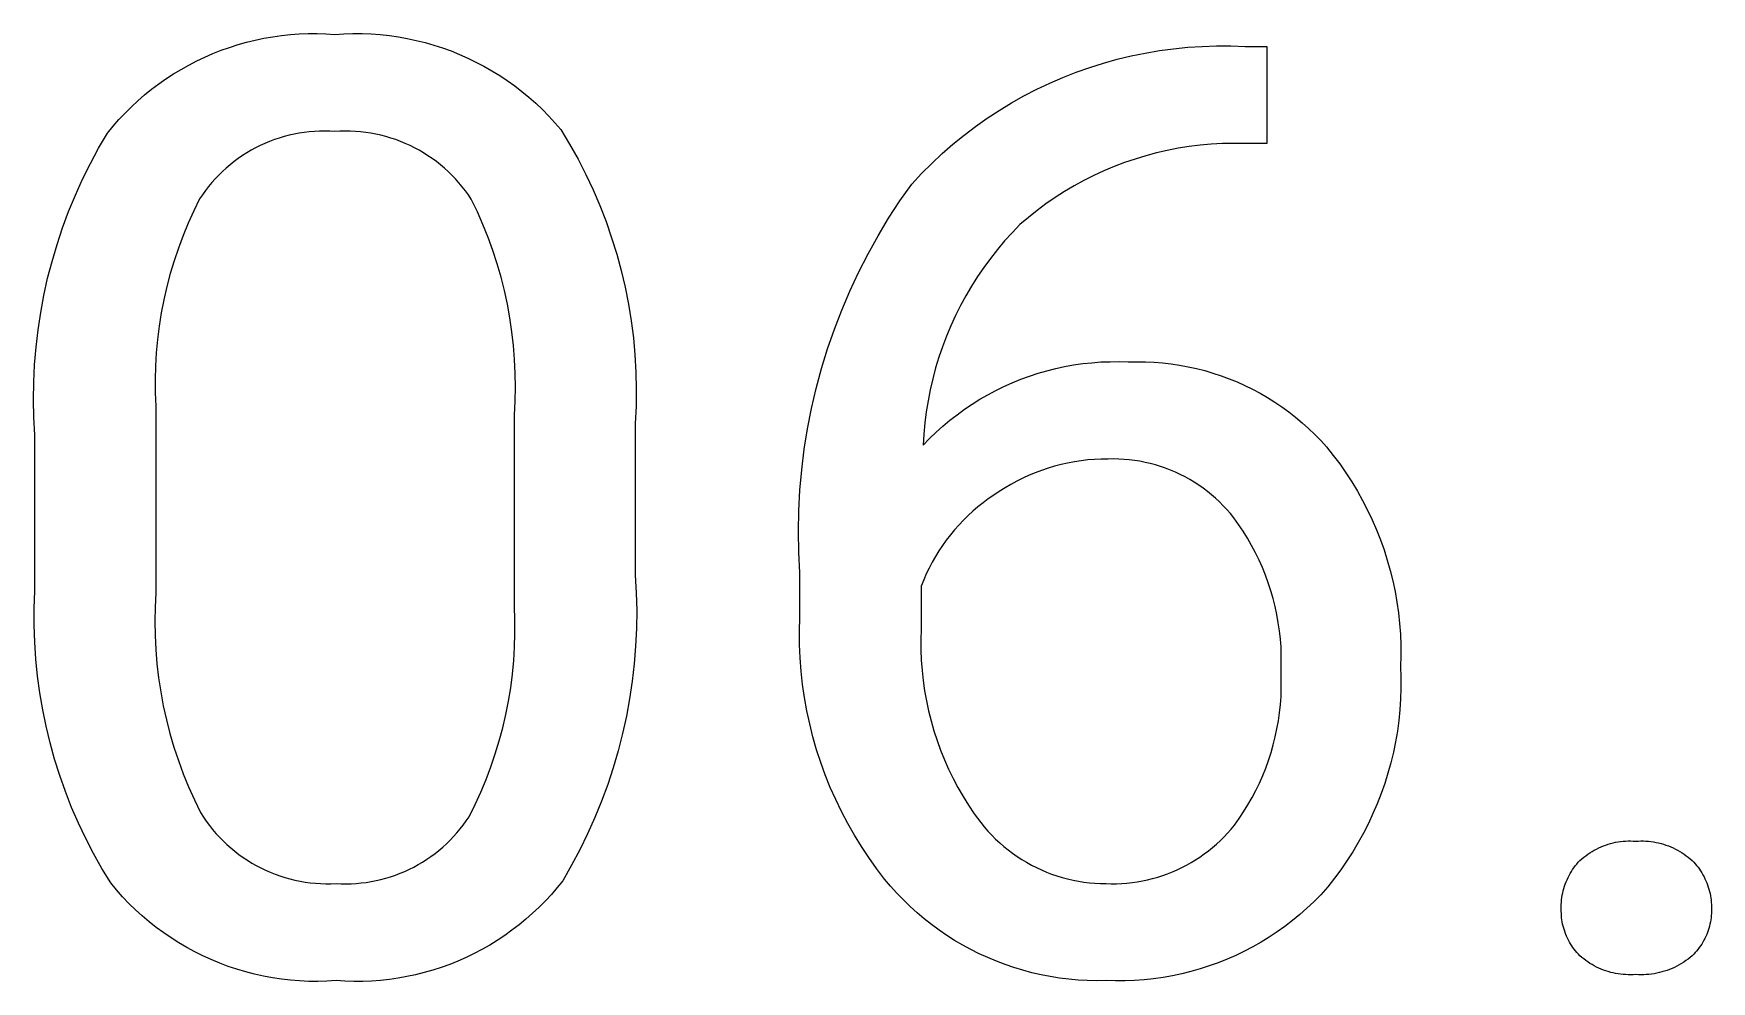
# Model space of a CAD drawing. Header units: millimetres. Extents: x -665 to 1920, y -373 to 1434.
# Drawn here: x 1208.15 to 1235.01, y -259.63 to -244.46 of the extents above; entities that cross this region are included whole.
import ezdxf

# ---------------------------------------------------------------- set-up
doc = ezdxf.new("R2010")
doc.units = ezdxf.units.MM
doc.header["$MEASUREMENT"] = 0
doc.layers.add('Domyslna', color=7, linetype='Continuous', true_color=0x000000)

msp = doc.modelspace()

# ---------------------------------------------------------------- linework, layer by layer
at = {"layer": 'Domyslna'}
for p, q in [((1211.289, -244.681), (1211.425, -244.637)), ((1211.425, -244.637), (1211.562, -244.599)), ((1211.562, -244.599), (1211.7, -244.565)), ((1211.7, -244.565), (1211.84, -244.536)), ((1211.84, -244.536), (1211.98, -244.511)), ((1211.98, -244.511), (1212.121, -244.491)), ((1212.121, -244.491), (1212.263, -244.476)), ((1212.263, -244.476), (1212.405, -244.466)), ((1212.405, -244.466), (1212.547, -244.461)), ((1212.547, -244.461), (1212.69, -244.46)), ((1212.69, -244.46), (1212.832, -244.465)), ((1212.832, -244.465), (1212.974, -244.474)), ((1212.974, -244.474), (1213.119, -244.464)), ((1213.119, -244.464), (1213.265, -244.46)), ((1213.265, -244.46), (1213.411, -244.461)), ((1213.411, -244.461), (1213.556, -244.467)), ((1213.556, -244.467), (1213.702, -244.477)), ((1213.702, -244.477), (1213.847, -244.493)), ((1213.847, -244.493), (1213.991, -244.513)), ((1213.991, -244.513), (1214.134, -244.539)), ((1214.134, -244.539), (1214.277, -244.569)), ((1214.277, -244.569), (1214.418, -244.605)), ((1214.418, -244.605), (1214.558, -244.645)), ((1214.558, -244.645), (1214.697, -244.69)), ((1226.857, -244.665), (1227.087, -244.658)), ((1227.087, -244.658), (1227.316, -244.659)), ((1227.316, -244.659), (1227.546, -244.668)), ((1210.637, -244.964), (1210.763, -244.898)), ((1210.763, -244.898), (1210.892, -244.837)), ((1210.892, -244.837), (1211.023, -244.781)), ((1211.023, -244.781), (1211.155, -244.728)), ((1211.155, -244.728), (1211.289, -244.681)), ((1214.697, -244.69), (1214.834, -244.739)), ((1214.834, -244.739), (1214.969, -244.794)), ((1214.969, -244.794), (1215.102, -244.852)), ((1215.102, -244.852), (1215.233, -244.916)), ((1215.233, -244.916), (1215.362, -244.984)), ((1225.277, -244.933), (1225.498, -244.871)), ((1225.498, -244.871), (1225.721, -244.818)), ((1225.721, -244.818), (1225.946, -244.772)), ((1225.946, -244.772), (1226.172, -244.733)), ((1226.172, -244.733), (1226.4, -244.703)), ((1226.4, -244.703), (1226.628, -244.68)), ((1226.628, -244.68), (1226.857, -244.665)), ((1227.546, -244.668), (1227.891, -244.668)), ((1227.891, -244.668), (1227.891, -246.221)), ((1210.155, -245.267), (1210.271, -245.185)), ((1210.271, -245.185), (1210.391, -245.107)), ((1210.391, -245.107), (1210.513, -245.033)), ((1210.513, -245.033), (1210.637, -244.964)), ((1215.362, -244.984), (1215.489, -245.056)), ((1215.489, -245.056), (1215.613, -245.132)), ((1215.613, -245.132), (1215.734, -245.213)), ((1224.417, -245.253), (1224.627, -245.162)), ((1224.627, -245.162), (1224.841, -245.078)), ((1224.841, -245.078), (1225.058, -245.002)), ((1225.058, -245.002), (1225.277, -244.933)), ((1209.823, -245.535), (1209.93, -245.442)), ((1209.93, -245.442), (1210.041, -245.352)), ((1210.041, -245.352), (1210.155, -245.267)), ((1215.734, -245.213), (1215.853, -245.298)), ((1215.853, -245.298), (1215.968, -245.387)), ((1215.968, -245.387), (1216.081, -245.479)), ((1223.805, -245.57), (1224.005, -245.457)), ((1224.005, -245.457), (1224.209, -245.352)), ((1224.209, -245.352), (1224.417, -245.253)), ((1209.519, -245.836), (1209.617, -245.732)), ((1209.617, -245.732), (1209.718, -245.632)), ((1209.718, -245.632), (1209.823, -245.535)), ((1216.081, -245.479), (1216.19, -245.576)), ((1216.19, -245.576), (1216.296, -245.676)), ((1216.296, -245.676), (1216.398, -245.78)), ((1223.417, -245.815), (1223.609, -245.689)), ((1223.609, -245.689), (1223.805, -245.57)), ((1209.335, -246.053), (1209.425, -245.943)), ((1209.425, -245.943), (1209.519, -245.836)), ((1216.398, -245.78), (1216.496, -245.887)), ((1216.496, -245.887), (1216.591, -245.997)), ((1216.591, -245.997), (1216.733, -246.232)), ((1223.046, -246.086), (1223.229, -245.947)), ((1223.229, -245.947), (1223.417, -245.815)), ((1209.194, -246.295), (1209.335, -246.053)), ((1211.78, -246.252), (1211.707, -246.288)), ((1211.855, -246.218), (1211.78, -246.252)), ((1211.93, -246.186), (1211.855, -246.218)), ((1212.007, -246.158), (1211.93, -246.186)), ((1212.085, -246.132), (1212.007, -246.158)), ((1212.163, -246.108), (1212.085, -246.132)), ((1212.242, -246.087), (1212.163, -246.108)), ((1212.322, -246.069), (1212.242, -246.087)), ((1212.403, -246.054), (1212.322, -246.069)), ((1212.484, -246.042), (1212.403, -246.054)), ((1212.565, -246.032), (1212.484, -246.042)), ((1212.647, -246.026), (1212.565, -246.032)), ((1212.729, -246.022), (1212.647, -246.026)), ((1212.81, -246.021), (1212.729, -246.022)), ((1212.892, -246.022), (1212.81, -246.021)), ((1212.974, -246.027), (1212.892, -246.022)), ((1213.057, -246.022), (1212.974, -246.027)), ((1213.139, -246.021), (1213.057, -246.022)), ((1213.222, -246.022), (1213.139, -246.021)), ((1213.304, -246.026), (1213.222, -246.022)), ((1213.386, -246.032), (1213.304, -246.026)), ((1213.468, -246.042), (1213.386, -246.032)), ((1213.55, -246.054), (1213.468, -246.042)), ((1213.631, -246.07), (1213.55, -246.054)), ((1213.712, -246.088), (1213.631, -246.07)), ((1213.791, -246.108), (1213.712, -246.088)), ((1213.871, -246.132), (1213.791, -246.108)), ((1213.949, -246.158), (1213.871, -246.132)), ((1214.026, -246.187), (1213.949, -246.158)), ((1214.102, -246.219), (1214.026, -246.187)), ((1214.178, -246.253), (1214.102, -246.219)), ((1214.251, -246.289), (1214.178, -246.253)), ((1216.733, -246.232), (1216.867, -246.471)), ((1222.695, -246.382), (1222.868, -246.231)), ((1222.868, -246.231), (1223.046, -246.086)), ((1226.649, -246.27), (1226.473, -246.297)), ((1226.825, -246.248), (1226.649, -246.27)), ((1227.003, -246.232), (1226.825, -246.248)), ((1227.18, -246.222), (1227.003, -246.232)), ((1227.358, -246.219), (1227.18, -246.222)), ((1227.536, -246.221), (1227.358, -246.219)), ((1227.891, -246.221), (1227.536, -246.221)), ((1209.061, -246.542), (1209.194, -246.295)), ((1211.362, -246.508), (1211.298, -246.559)), ((1211.428, -246.459), (1211.362, -246.508)), ((1211.495, -246.413), (1211.428, -246.459)), ((1211.565, -246.369), (1211.495, -246.413)), ((1211.635, -246.327), (1211.565, -246.369)), ((1211.707, -246.288), (1211.635, -246.327)), ((1214.324, -246.329), (1214.251, -246.289)), ((1214.395, -246.37), (1214.324, -246.329)), ((1214.465, -246.415), (1214.395, -246.37)), ((1214.533, -246.461), (1214.465, -246.415)), ((1214.6, -246.51), (1214.533, -246.461)), ((1214.665, -246.561), (1214.6, -246.51)), ((1216.867, -246.471), (1216.992, -246.715)), ((1222.366, -246.701), (1222.528, -246.538)), ((1222.528, -246.538), (1222.695, -246.382)), ((1225.614, -246.526), (1225.448, -246.589)), ((1225.782, -246.469), (1225.614, -246.526)), ((1225.953, -246.417), (1225.782, -246.469)), ((1226.125, -246.371), (1225.953, -246.417)), ((1226.298, -246.331), (1226.125, -246.371)), ((1226.473, -246.297), (1226.298, -246.331)), ((1208.821, -247.049), (1208.937, -246.793)), ((1208.937, -246.793), (1209.061, -246.542)), ((1211.06, -246.784), (1211.005, -246.845)), ((1211.116, -246.724), (1211.06, -246.784)), ((1211.175, -246.667), (1211.116, -246.724)), ((1211.235, -246.612), (1211.175, -246.667)), ((1211.298, -246.559), (1211.235, -246.612)), ((1214.728, -246.614), (1214.665, -246.561)), ((1214.789, -246.67), (1214.728, -246.614)), ((1214.848, -246.727), (1214.789, -246.67)), ((1214.905, -246.787), (1214.848, -246.727)), ((1214.96, -246.848), (1214.905, -246.787)), ((1216.992, -246.715), (1217.108, -246.963)), ((1222.209, -246.869), (1222.366, -246.701)), ((1225.122, -246.733), (1224.963, -246.813)), ((1225.283, -246.658), (1225.122, -246.733)), ((1225.448, -246.589), (1225.283, -246.658)), ((1208.714, -247.308), (1208.821, -247.049)), ((1210.855, -247.039), (1210.81, -247.107)), ((1210.903, -246.972), (1210.855, -247.039)), ((1210.953, -246.908), (1210.903, -246.972)), ((1211.005, -246.845), (1210.953, -246.908)), ((1215.013, -246.911), (1214.96, -246.848)), ((1215.064, -246.976), (1215.013, -246.911)), ((1215.113, -247.043), (1215.064, -246.976)), ((1215.159, -247.112), (1215.113, -247.043)), ((1217.108, -246.963), (1217.216, -247.214)), ((1222.02, -247.139), (1222.209, -246.869)), ((1224.654, -246.989), (1224.504, -247.085)), ((1224.807, -246.898), (1224.654, -246.989)), ((1224.963, -246.813), (1224.807, -246.898)), ((1208.617, -247.571), (1208.714, -247.308)), ((1210.715, -247.3), (1210.627, -247.495)), ((1210.81, -247.107), (1210.715, -247.3)), ((1215.256, -247.312), (1215.159, -247.112)), ((1215.346, -247.516), (1215.256, -247.312)), ((1217.216, -247.214), (1217.315, -247.47)), ((1221.839, -247.416), (1222.02, -247.139)), ((1224.214, -247.292), (1224.075, -247.403)), ((1224.357, -247.186), (1224.214, -247.292)), ((1224.504, -247.085), (1224.357, -247.186)), ((1208.528, -247.837), (1208.617, -247.571)), ((1210.627, -247.495), (1210.545, -247.694)), ((1215.429, -247.723), (1215.346, -247.516)), ((1217.315, -247.47), (1217.405, -247.728)), ((1221.669, -247.699), (1221.839, -247.416)), ((1223.939, -247.518), (1223.815, -247.647)), ((1224.075, -247.403), (1223.939, -247.518)), ((1208.448, -248.106), (1208.528, -247.837)), ((1210.545, -247.694), (1210.47, -247.894)), ((1215.505, -247.933), (1215.429, -247.723)), ((1217.405, -247.728), (1217.486, -247.99)), ((1221.509, -247.988), (1221.669, -247.699)), ((1223.695, -247.78), (1223.579, -247.918)), ((1223.815, -247.647), (1223.695, -247.78)), ((1208.378, -248.377), (1208.448, -248.106)), ((1210.402, -248.098), (1210.341, -248.303)), ((1210.47, -247.894), (1210.402, -248.098)), ((1215.573, -248.145), (1215.505, -247.933)), ((1215.635, -248.359), (1215.573, -248.145)), ((1217.486, -247.99), (1217.558, -248.254)), ((1221.358, -248.282), (1221.509, -247.988)), ((1223.468, -248.059), (1223.362, -248.203)), ((1223.579, -247.918), (1223.468, -248.059)), ((1208.317, -248.651), (1208.378, -248.377)), ((1210.341, -248.303), (1210.286, -248.511)), ((1215.69, -248.575), (1215.635, -248.359)), ((1217.558, -248.254), (1217.621, -248.521)), ((1221.218, -248.581), (1221.358, -248.282)), ((1223.261, -248.351), (1223.165, -248.503)), ((1223.362, -248.203), (1223.261, -248.351)), ((1208.266, -248.927), (1208.317, -248.651)), ((1210.286, -248.511), (1210.238, -248.72)), ((1215.737, -248.793), (1215.69, -248.575)), ((1217.621, -248.521), (1217.674, -248.79)), ((1221.089, -248.885), (1221.218, -248.581)), ((1223.074, -248.657), (1222.989, -248.815)), ((1223.165, -248.503), (1223.074, -248.657)), ((1208.224, -249.204), (1208.266, -248.927)), ((1210.197, -248.93), (1210.164, -249.142)), ((1210.238, -248.72), (1210.197, -248.93)), ((1215.777, -249.012), (1215.737, -248.793)), ((1217.674, -248.79), (1217.718, -249.06)), ((1220.97, -249.194), (1221.089, -248.885)), ((1222.989, -248.815), (1222.909, -248.975)), ((1208.192, -249.482), (1208.224, -249.204)), ((1210.164, -249.142), (1210.137, -249.355)), ((1215.81, -249.233), (1215.777, -249.012)), ((1217.718, -249.06), (1217.753, -249.332)), ((1220.862, -249.506), (1220.97, -249.194)), ((1222.834, -249.138), (1222.765, -249.304)), ((1222.909, -248.975), (1222.834, -249.138)), ((1208.169, -249.762), (1208.192, -249.482)), ((1210.137, -249.355), (1210.117, -249.569)), ((1215.835, -249.454), (1215.81, -249.233)), ((1215.852, -249.676), (1215.835, -249.454)), ((1217.753, -249.332), (1217.778, -249.604)), ((1222.701, -249.472), (1222.643, -249.641)), ((1222.765, -249.304), (1222.701, -249.472)), ((1208.156, -250.042), (1208.169, -249.762)), ((1210.117, -249.569), (1210.104, -249.783)), ((1215.863, -249.899), (1215.852, -249.676)), ((1217.778, -249.604), (1217.794, -249.878)), ((1220.765, -249.822), (1220.862, -249.506)), ((1222.643, -249.641), (1222.591, -249.813)), ((1224.656, -249.79), (1224.8, -249.764)), ((1224.8, -249.764), (1224.945, -249.743)), ((1224.945, -249.743), (1225.09, -249.728)), ((1225.09, -249.728), (1225.236, -249.717)), ((1225.236, -249.717), (1225.382, -249.712)), ((1225.382, -249.712), (1225.529, -249.711)), ((1225.529, -249.711), (1225.675, -249.716)), ((1225.675, -249.716), (1225.812, -249.713)), ((1225.812, -249.713), (1225.949, -249.714)), ((1225.949, -249.714), (1226.087, -249.72)), ((1226.087, -249.72), (1226.223, -249.731)), ((1226.223, -249.731), (1226.36, -249.747)), ((1226.36, -249.747), (1226.496, -249.767)), ((1210.104, -249.783), (1210.099, -249.997)), ((1210.099, -249.997), (1210.1, -250.212)), ((1215.865, -250.122), (1215.863, -249.899)), ((1217.794, -249.878), (1217.8, -250.152)), ((1220.679, -250.141), (1220.765, -249.822)), ((1222.545, -249.986), (1222.505, -250.161)), ((1222.591, -249.813), (1222.545, -249.986)), ((1223.818, -250.048), (1223.954, -249.992)), ((1223.954, -249.992), (1224.091, -249.942)), ((1224.091, -249.942), (1224.23, -249.897)), ((1224.23, -249.897), (1224.371, -249.856)), ((1224.371, -249.856), (1224.513, -249.82)), ((1224.513, -249.82), (1224.656, -249.79)), ((1226.496, -249.767), (1226.631, -249.792)), ((1226.631, -249.792), (1226.765, -249.821)), ((1226.765, -249.821), (1226.898, -249.855)), ((1226.898, -249.855), (1227.029, -249.894)), ((1227.029, -249.894), (1227.16, -249.937)), ((1227.16, -249.937), (1227.288, -249.985)), ((1227.288, -249.985), (1227.415, -250.037)), ((1208.152, -250.322), (1208.156, -250.042)), ((1210.1, -250.212), (1210.109, -250.426)), ((1215.861, -250.345), (1215.865, -250.122)), ((1217.8, -250.152), (1217.797, -250.426)), ((1220.605, -250.462), (1220.679, -250.141)), ((1222.505, -250.161), (1222.47, -250.337)), ((1223.298, -250.314), (1223.424, -250.241)), ((1223.424, -250.241), (1223.553, -250.172)), ((1223.553, -250.172), (1223.685, -250.107)), ((1223.685, -250.107), (1223.818, -250.048)), ((1227.415, -250.037), (1227.541, -250.093)), ((1227.541, -250.093), (1227.664, -250.153)), ((1227.664, -250.153), (1227.785, -250.218)), ((1227.785, -250.218), (1227.904, -250.287)), ((1227.904, -250.287), (1228.02, -250.36)), ((1208.158, -250.603), (1208.152, -250.322)), ((1210.109, -250.426), (1210.109, -253.413)), ((1215.849, -250.567), (1215.861, -250.345)), ((1215.849, -253.625), (1215.849, -250.567)), ((1217.797, -250.426), (1217.784, -250.699)), ((1220.541, -250.787), (1220.605, -250.462)), ((1222.442, -250.514), (1222.419, -250.692)), ((1222.47, -250.337), (1222.442, -250.514)), ((1222.819, -250.65), (1222.934, -250.56)), ((1222.934, -250.56), (1223.053, -250.474)), ((1223.053, -250.474), (1223.174, -250.392)), ((1223.174, -250.392), (1223.298, -250.314)), ((1228.02, -250.36), (1228.134, -250.437)), ((1228.134, -250.437), (1228.245, -250.517)), ((1228.245, -250.517), (1228.353, -250.602)), ((1208.174, -250.883), (1208.158, -250.603)), ((1217.784, -250.699), (1217.784, -253.129)), ((1220.489, -251.113), (1220.541, -250.787)), ((1222.419, -250.692), (1222.403, -250.871)), ((1222.599, -250.842), (1222.707, -250.744)), ((1222.707, -250.744), (1222.819, -250.65)), ((1228.353, -250.602), (1228.458, -250.69)), ((1228.458, -250.69), (1228.56, -250.782)), ((1228.56, -250.782), (1228.659, -250.877)), ((1208.174, -253.383), (1208.174, -250.883)), ((1222.403, -250.871), (1222.392, -251.05)), ((1222.392, -251.05), (1222.494, -250.944)), ((1222.494, -250.944), (1222.599, -250.842)), ((1228.659, -250.877), (1228.755, -250.975)), ((1228.755, -250.975), (1228.847, -251.077)), ((1228.847, -251.077), (1228.955, -251.211)), ((1220.448, -251.441), (1220.489, -251.113)), ((1224.599, -251.358), (1224.494, -251.386)), ((1224.704, -251.335), (1224.599, -251.358)), ((1224.811, -251.314), (1224.704, -251.335)), ((1224.918, -251.298), (1224.811, -251.314)), ((1225.025, -251.285), (1224.918, -251.298)), ((1225.133, -251.276), (1225.025, -251.285)), ((1225.241, -251.271), (1225.133, -251.276)), ((1225.35, -251.27), (1225.241, -251.271)), ((1225.435, -251.268), (1225.35, -251.27)), ((1225.521, -251.27), (1225.435, -251.268)), ((1225.606, -251.275), (1225.521, -251.27)), ((1225.691, -251.282), (1225.606, -251.275)), ((1225.776, -251.293), (1225.691, -251.282)), ((1225.86, -251.306), (1225.776, -251.293)), ((1225.944, -251.323), (1225.86, -251.306)), ((1226.027, -251.342), (1225.944, -251.323)), ((1226.109, -251.364), (1226.027, -251.342)), ((1226.191, -251.39), (1226.109, -251.364)), ((1228.955, -251.211), (1229.059, -251.349)), ((1229.059, -251.349), (1229.157, -251.491)), ((1220.419, -251.77), (1220.448, -251.441)), ((1223.89, -251.624), (1223.795, -251.676)), ((1223.987, -251.576), (1223.89, -251.624)), ((1224.086, -251.531), (1223.987, -251.576)), ((1224.186, -251.489), (1224.086, -251.531)), ((1224.287, -251.451), (1224.186, -251.489)), ((1224.39, -251.417), (1224.287, -251.451)), ((1224.494, -251.386), (1224.39, -251.417)), ((1226.272, -251.417), (1226.191, -251.39)), ((1226.351, -251.448), (1226.272, -251.417)), ((1226.43, -251.482), (1226.351, -251.448)), ((1226.507, -251.518), (1226.43, -251.482)), ((1226.583, -251.557), (1226.507, -251.518)), ((1226.658, -251.598), (1226.583, -251.557)), ((1226.731, -251.642), (1226.658, -251.598)), ((1226.803, -251.689), (1226.731, -251.642)), ((1229.157, -251.491), (1229.251, -251.635)), ((1229.251, -251.635), (1229.341, -251.783)), ((1220.401, -252.099), (1220.419, -251.77)), ((1223.434, -251.909), (1223.35, -251.972)), ((1223.521, -251.85), (1223.434, -251.909)), ((1223.61, -251.789), (1223.521, -251.85)), ((1223.702, -251.731), (1223.61, -251.789)), ((1223.795, -251.676), (1223.702, -251.731)), ((1226.873, -251.738), (1226.803, -251.689)), ((1226.941, -251.789), (1226.873, -251.738)), ((1227.007, -251.843), (1226.941, -251.789)), ((1227.072, -251.899), (1227.007, -251.843)), ((1227.134, -251.957), (1227.072, -251.899)), ((1229.341, -251.783), (1229.425, -251.934)), ((1220.394, -252.43), (1220.401, -252.099)), ((1223.11, -252.176), (1223.035, -252.25)), ((1223.188, -252.106), (1223.11, -252.176)), ((1223.268, -252.037), (1223.188, -252.106)), ((1223.35, -251.972), (1223.268, -252.037)), ((1227.195, -252.018), (1227.134, -251.957)), ((1227.253, -252.08), (1227.195, -252.018)), ((1227.309, -252.144), (1227.253, -252.08)), ((1227.363, -252.211), (1227.309, -252.144)), ((1229.425, -251.934), (1229.504, -252.087)), ((1229.504, -252.087), (1229.578, -252.243)), ((1220.4, -252.76), (1220.394, -252.43)), ((1222.893, -252.405), (1222.827, -252.486)), ((1222.963, -252.326), (1222.893, -252.405)), ((1223.035, -252.25), (1222.963, -252.326)), ((1227.44, -252.318), (1227.363, -252.211)), ((1227.513, -252.427), (1227.44, -252.318)), ((1227.583, -252.539), (1227.513, -252.427)), ((1229.578, -252.243), (1229.646, -252.401)), ((1229.646, -252.401), (1229.71, -252.561)), ((1222.701, -252.654), (1222.643, -252.742)), ((1222.762, -252.569), (1222.701, -252.654)), ((1222.827, -252.486), (1222.762, -252.569)), ((1227.648, -252.653), (1227.583, -252.539)), ((1227.71, -252.769), (1227.648, -252.653)), ((1229.71, -252.561), (1229.768, -252.724)), ((1220.416, -253.09), (1220.4, -252.76)), ((1222.536, -252.922), (1222.487, -253.015)), ((1222.588, -252.831), (1222.536, -252.922)), ((1222.643, -252.742), (1222.588, -252.831)), ((1227.768, -252.887), (1227.71, -252.769)), ((1227.821, -253.008), (1227.768, -252.887)), ((1229.768, -252.724), (1229.82, -252.888)), ((1229.82, -252.888), (1229.867, -253.054)), ((1217.784, -253.129), (1217.799, -253.413)), ((1220.416, -253.809), (1220.416, -253.09)), ((1222.4, -253.206), (1222.361, -253.304)), ((1222.442, -253.11), (1222.4, -253.206)), ((1222.487, -253.015), (1222.442, -253.11)), ((1227.871, -253.13), (1227.821, -253.008)), ((1227.916, -253.253), (1227.871, -253.13)), ((1227.957, -253.378), (1227.916, -253.253)), ((1229.867, -253.054), (1229.908, -253.222)), ((1229.908, -253.222), (1229.944, -253.39)), ((1208.164, -253.655), (1208.174, -253.383)), ((1210.109, -253.413), (1210.097, -253.64)), ((1217.799, -253.413), (1217.806, -253.696)), ((1222.361, -253.304), (1222.361, -253.996)), ((1227.993, -253.505), (1227.957, -253.378)), ((1228.025, -253.633), (1227.993, -253.505)), ((1229.944, -253.39), (1229.974, -253.56)), ((1208.163, -253.927), (1208.164, -253.655)), ((1210.097, -253.64), (1210.093, -253.867)), ((1215.857, -253.843), (1215.849, -253.625)), ((1217.806, -253.696), (1217.802, -253.98)), ((1228.053, -253.761), (1228.025, -253.633)), ((1228.076, -253.891), (1228.053, -253.761)), ((1229.974, -253.56), (1229.998, -253.731)), ((1229.998, -253.731), (1230.017, -253.902)), ((1208.171, -254.2), (1208.163, -253.927)), ((1210.093, -253.867), (1210.097, -254.094)), ((1215.858, -254.061), (1215.857, -253.843)), ((1217.802, -253.98), (1217.789, -254.263)), ((1220.411, -254.023), (1220.416, -253.809)), ((1220.412, -254.237), (1220.411, -254.023)), ((1222.361, -253.996), (1222.356, -254.16)), ((1228.095, -254.021), (1228.076, -253.891)), ((1228.109, -254.152), (1228.095, -254.021)), ((1230.017, -253.902), (1230.03, -254.074)), ((1208.189, -254.472), (1208.171, -254.2)), ((1210.097, -254.094), (1210.108, -254.321)), ((1210.108, -254.321), (1210.127, -254.547)), ((1215.839, -254.497), (1215.852, -254.279)), ((1215.852, -254.279), (1215.858, -254.061)), ((1217.789, -254.263), (1217.766, -254.546)), ((1220.421, -254.451), (1220.412, -254.237)), ((1222.356, -254.16), (1222.356, -254.324)), ((1222.356, -254.324), (1222.362, -254.489)), ((1228.119, -254.283), (1228.109, -254.152)), ((1228.124, -254.415), (1228.119, -254.283)), ((1230.03, -254.074), (1230.037, -254.247)), ((1230.037, -254.247), (1230.038, -254.419)), ((1208.216, -254.743), (1208.189, -254.472)), ((1210.127, -254.547), (1210.154, -254.772)), ((1215.818, -254.714), (1215.839, -254.497)), ((1217.766, -254.546), (1217.734, -254.827)), ((1220.438, -254.664), (1220.421, -254.451)), ((1222.362, -254.489), (1222.374, -254.653)), ((1228.121, -254.678), (1228.124, -254.547)), ((1228.124, -254.547), (1228.124, -254.415)), ((1230.038, -254.419), (1230.034, -254.592)), ((1230.034, -254.592), (1230.039, -254.764)), ((1208.252, -255.013), (1208.216, -254.743)), ((1210.154, -254.772), (1210.188, -254.997)), ((1215.79, -254.931), (1215.818, -254.714)), ((1217.734, -254.827), (1217.692, -255.108)), ((1220.461, -254.877), (1220.438, -254.664)), ((1222.374, -254.653), (1222.392, -254.817)), ((1222.392, -254.817), (1222.415, -254.979)), ((1228.124, -254.809), (1228.121, -254.678)), ((1228.124, -254.939), (1228.124, -254.809)), ((1230.039, -254.764), (1230.039, -254.937)), ((1208.298, -255.282), (1208.252, -255.013)), ((1210.188, -254.997), (1210.229, -255.22)), ((1215.755, -255.146), (1215.79, -254.931)), ((1217.692, -255.108), (1217.641, -255.387)), ((1220.492, -255.089), (1220.461, -254.877)), ((1220.53, -255.299), (1220.492, -255.089)), ((1222.415, -254.979), (1222.444, -255.141)), ((1228.109, -255.2), (1228.119, -255.07)), ((1228.119, -255.07), (1228.124, -254.939)), ((1230.033, -255.11), (1230.021, -255.282)), ((1230.039, -254.937), (1230.033, -255.11)), ((1208.353, -255.548), (1208.298, -255.282)), ((1210.229, -255.22), (1210.278, -255.442)), ((1215.663, -255.572), (1215.713, -255.36)), ((1215.713, -255.36), (1215.755, -255.146)), ((1217.641, -255.387), (1217.58, -255.664)), ((1220.575, -255.509), (1220.53, -255.299)), ((1222.444, -255.141), (1222.478, -255.302)), ((1222.478, -255.302), (1222.518, -255.462)), ((1228.077, -255.46), (1228.095, -255.33)), ((1228.095, -255.33), (1228.109, -255.2)), ((1230.021, -255.282), (1230.004, -255.454)), ((1208.417, -255.813), (1208.353, -255.548)), ((1210.278, -255.442), (1210.335, -255.662)), ((1210.335, -255.662), (1210.398, -255.88)), ((1215.606, -255.783), (1215.663, -255.572)), ((1217.58, -255.664), (1217.51, -255.938)), ((1220.627, -255.716), (1220.575, -255.509)), ((1222.518, -255.462), (1222.563, -255.62)), ((1222.563, -255.62), (1222.614, -255.777)), ((1228.027, -255.716), (1228.054, -255.588)), ((1228.054, -255.588), (1228.077, -255.46)), ((1229.981, -255.625), (1229.952, -255.795)), ((1230.004, -255.454), (1229.981, -255.625)), ((1208.49, -256.076), (1208.417, -255.813)), ((1210.398, -255.88), (1210.47, -256.095)), ((1215.543, -255.991), (1215.606, -255.783)), ((1217.51, -255.938), (1217.43, -256.211)), ((1220.686, -255.922), (1220.627, -255.716)), ((1220.752, -256.126), (1220.686, -255.922)), ((1222.614, -255.777), (1222.67, -255.931)), ((1222.67, -255.931), (1222.732, -256.084)), ((1227.959, -255.969), (1227.995, -255.843)), ((1227.995, -255.843), (1228.027, -255.716)), ((1229.952, -255.795), (1229.917, -255.964)), ((1208.572, -256.336), (1208.49, -256.076)), ((1210.47, -256.095), (1210.548, -256.308)), ((1215.395, -256.402), (1215.472, -256.198)), ((1215.472, -256.198), (1215.543, -255.991)), ((1220.825, -256.327), (1220.752, -256.126)), ((1222.732, -256.084), (1222.798, -256.234)), ((1227.874, -256.216), (1227.919, -256.093)), ((1227.919, -256.093), (1227.959, -255.969)), ((1229.876, -256.132), (1229.83, -256.298)), ((1229.917, -255.964), (1229.876, -256.132)), ((1208.663, -256.593), (1208.572, -256.336)), ((1210.548, -256.308), (1210.633, -256.519)), ((1215.311, -256.603), (1215.395, -256.402)), ((1217.43, -256.211), (1217.342, -256.48)), ((1220.905, -256.525), (1220.825, -256.327)), ((1222.798, -256.234), (1222.87, -256.382)), ((1222.87, -256.382), (1222.947, -256.528)), ((1227.716, -256.574), (1227.773, -256.457)), ((1227.773, -256.457), (1227.826, -256.337)), ((1227.826, -256.337), (1227.874, -256.216)), ((1229.779, -256.463), (1229.722, -256.626)), ((1229.83, -256.298), (1229.779, -256.463)), ((1208.762, -256.846), (1208.663, -256.593)), ((1210.633, -256.519), (1210.726, -256.726)), ((1210.726, -256.726), (1210.825, -256.93)), ((1215.22, -256.801), (1215.311, -256.603)), ((1217.244, -256.746), (1217.137, -257.009)), ((1217.342, -256.48), (1217.244, -256.746)), ((1220.992, -256.721), (1220.905, -256.525)), ((1221.085, -256.914), (1220.992, -256.721)), ((1222.947, -256.528), (1223.029, -256.67)), ((1223.029, -256.67), (1223.116, -256.81)), ((1227.59, -256.803), (1227.655, -256.69)), ((1227.655, -256.69), (1227.716, -256.574)), ((1229.722, -256.626), (1229.659, -256.787)), ((1208.871, -257.096), (1208.762, -256.846)), ((1210.825, -256.93), (1210.87, -257)), ((1210.87, -257), (1210.917, -257.068)), ((1215.077, -257.063), (1215.122, -256.996)), ((1215.122, -256.996), (1215.22, -256.801)), ((1217.137, -257.009), (1217.021, -257.268)), ((1221.184, -257.103), (1221.085, -256.914)), ((1223.116, -256.81), (1223.207, -256.947)), ((1223.207, -256.947), (1223.259, -257.019)), ((1227.449, -257.023), (1227.521, -256.915)), ((1227.521, -256.915), (1227.59, -256.803)), ((1229.591, -256.946), (1229.518, -257.102)), ((1229.659, -256.787), (1229.591, -256.946)), ((1208.987, -257.342), (1208.871, -257.096)), ((1210.917, -257.068), (1210.966, -257.135)), ((1210.966, -257.135), (1211.018, -257.2)), ((1211.018, -257.2), (1211.072, -257.263)), ((1211.072, -257.263), (1211.128, -257.324)), ((1214.875, -257.313), (1214.929, -257.253)), ((1214.929, -257.253), (1214.98, -257.191)), ((1214.98, -257.191), (1215.03, -257.128)), ((1215.03, -257.128), (1215.077, -257.063)), ((1217.021, -257.268), (1216.897, -257.523)), ((1221.29, -257.289), (1221.184, -257.103)), ((1223.259, -257.019), (1223.312, -257.09)), ((1223.312, -257.09), (1223.368, -257.159)), ((1223.368, -257.159), (1223.427, -257.226)), ((1223.427, -257.226), (1223.488, -257.29)), ((1227.207, -257.318), (1227.264, -257.257)), ((1227.264, -257.257), (1227.32, -257.194)), ((1227.32, -257.194), (1227.373, -257.13)), ((1227.373, -257.13), (1227.449, -257.023)), ((1229.44, -257.256), (1229.356, -257.407)), ((1229.518, -257.102), (1229.44, -257.256)), ((1209.112, -257.584), (1208.987, -257.342)), ((1211.128, -257.324), (1211.186, -257.383)), ((1211.186, -257.383), (1211.246, -257.44)), ((1211.246, -257.44), (1211.308, -257.495)), ((1211.308, -257.495), (1211.372, -257.548)), ((1211.372, -257.548), (1211.438, -257.598)), ((1214.578, -257.584), (1214.641, -257.534)), ((1214.641, -257.534), (1214.702, -257.482)), ((1214.702, -257.482), (1214.762, -257.428)), ((1214.762, -257.428), (1214.819, -257.371)), ((1214.819, -257.371), (1214.875, -257.313)), ((1216.897, -257.523), (1216.764, -257.773)), ((1221.402, -257.472), (1221.29, -257.289)), ((1221.52, -257.65), (1221.402, -257.472)), ((1223.488, -257.29), (1223.55, -257.353)), ((1223.55, -257.353), (1223.616, -257.413)), ((1223.616, -257.413), (1223.683, -257.471)), ((1223.683, -257.471), (1223.752, -257.527)), ((1223.752, -257.527), (1223.823, -257.58)), ((1226.891, -257.591), (1226.958, -257.541)), ((1226.958, -257.541), (1227.023, -257.488)), ((1227.023, -257.488), (1227.086, -257.434)), ((1227.086, -257.434), (1227.148, -257.377)), ((1227.148, -257.377), (1227.207, -257.318)), ((1229.356, -257.407), (1229.268, -257.555)), ((1233.063, -257.573), (1233.097, -257.551)), ((1233.097, -257.551), (1233.132, -257.531)), ((1233.132, -257.531), (1233.168, -257.512)), ((1233.168, -257.512), (1233.204, -257.494)), ((1233.204, -257.494), (1233.241, -257.477)), ((1233.241, -257.477), (1233.279, -257.462)), ((1233.279, -257.462), (1233.317, -257.448)), ((1233.317, -257.448), (1233.356, -257.435)), ((1233.356, -257.435), (1233.395, -257.424)), ((1233.395, -257.424), (1233.434, -257.414)), ((1233.434, -257.414), (1233.473, -257.405)), ((1233.473, -257.405), (1233.513, -257.398)), ((1233.513, -257.398), (1233.553, -257.392)), ((1233.553, -257.392), (1233.594, -257.388)), ((1233.594, -257.388), (1233.634, -257.385)), ((1233.634, -257.385), (1233.675, -257.383)), ((1233.675, -257.383), (1233.715, -257.383)), ((1233.715, -257.383), (1233.756, -257.384)), ((1233.756, -257.384), (1233.796, -257.386)), ((1233.796, -257.386), (1233.837, -257.384)), ((1233.837, -257.384), (1233.878, -257.383)), ((1233.878, -257.383), (1233.919, -257.383)), ((1233.919, -257.383), (1233.96, -257.385)), ((1233.96, -257.385), (1234.001, -257.388)), ((1234.001, -257.388), (1234.041, -257.393)), ((1234.041, -257.393), (1234.082, -257.399)), ((1234.082, -257.399), (1234.122, -257.406)), ((1234.122, -257.406), (1234.162, -257.415)), ((1234.162, -257.415), (1234.202, -257.425)), ((1234.202, -257.425), (1234.241, -257.436)), ((1234.241, -257.436), (1234.28, -257.449)), ((1234.28, -257.449), (1234.319, -257.463)), ((1234.319, -257.463), (1234.357, -257.478)), ((1234.357, -257.478), (1234.394, -257.495)), ((1234.394, -257.495), (1234.431, -257.513)), ((1234.431, -257.513), (1234.467, -257.532)), ((1234.467, -257.532), (1234.503, -257.552)), ((1234.503, -257.552), (1234.538, -257.573)), ((1209.246, -257.822), (1209.112, -257.584)), ((1211.438, -257.598), (1211.505, -257.647)), ((1211.505, -257.647), (1211.574, -257.693)), ((1211.574, -257.693), (1211.645, -257.736)), ((1211.645, -257.736), (1211.717, -257.777)), ((1211.717, -257.777), (1211.79, -257.815)), ((1211.79, -257.815), (1211.865, -257.851)), ((1214.167, -257.836), (1214.239, -257.8)), ((1214.239, -257.8), (1214.309, -257.762)), ((1214.309, -257.762), (1214.379, -257.721)), ((1214.379, -257.721), (1214.447, -257.677)), ((1214.447, -257.677), (1214.513, -257.632)), ((1214.513, -257.632), (1214.578, -257.584)), ((1216.764, -257.773), (1216.623, -258.019)), ((1221.645, -257.824), (1221.52, -257.65)), ((1223.823, -257.58), (1223.896, -257.631)), ((1223.896, -257.631), (1223.97, -257.679)), ((1223.97, -257.679), (1224.046, -257.725)), ((1224.046, -257.725), (1224.124, -257.768)), ((1224.124, -257.768), (1224.203, -257.808)), ((1224.203, -257.808), (1224.284, -257.846)), ((1226.458, -257.844), (1226.534, -257.808)), ((1226.534, -257.808), (1226.608, -257.77)), ((1226.608, -257.77), (1226.681, -257.729)), ((1226.681, -257.729), (1226.752, -257.685)), ((1226.752, -257.685), (1226.822, -257.64)), ((1226.822, -257.64), (1226.891, -257.591)), ((1229.174, -257.701), (1229.076, -257.843)), ((1229.268, -257.555), (1229.174, -257.701)), ((1232.787, -257.842), (1232.808, -257.811)), ((1232.808, -257.811), (1232.83, -257.781)), ((1232.83, -257.781), (1232.853, -257.752)), ((1232.853, -257.752), (1232.877, -257.724)), ((1232.877, -257.724), (1232.903, -257.697)), ((1232.903, -257.697), (1232.933, -257.67)), ((1232.933, -257.67), (1232.964, -257.644)), ((1232.964, -257.644), (1232.996, -257.619)), ((1232.996, -257.619), (1233.029, -257.595)), ((1233.029, -257.595), (1233.063, -257.573)), ((1234.538, -257.573), (1234.572, -257.596)), ((1234.572, -257.596), (1234.605, -257.619)), ((1234.605, -257.619), (1234.638, -257.644)), ((1234.638, -257.644), (1234.669, -257.67)), ((1234.669, -257.67), (1234.7, -257.697)), ((1234.7, -257.697), (1234.725, -257.723)), ((1234.725, -257.723), (1234.749, -257.749)), ((1234.749, -257.749), (1234.772, -257.777)), ((1234.772, -257.777), (1234.794, -257.805)), ((1234.794, -257.805), (1234.815, -257.834)), ((1209.387, -258.055), (1209.246, -257.822)), ((1209.481, -258.167), (1209.387, -258.055)), ((1211.865, -257.851), (1211.941, -257.885)), ((1211.941, -257.885), (1212.018, -257.915)), ((1212.018, -257.915), (1212.096, -257.943)), ((1212.096, -257.943), (1212.175, -257.968)), ((1212.175, -257.968), (1212.255, -257.991)), ((1212.255, -257.991), (1212.336, -258.01)), ((1212.336, -258.01), (1212.417, -258.027)), ((1212.417, -258.027), (1212.499, -258.041)), ((1212.499, -258.041), (1212.581, -258.053)), ((1212.581, -258.053), (1212.663, -258.061)), ((1212.663, -258.061), (1212.746, -258.066)), ((1212.746, -258.066), (1212.829, -258.069)), ((1212.829, -258.069), (1212.912, -258.069)), ((1212.912, -258.069), (1212.995, -258.066)), ((1212.995, -258.066), (1213.075, -258.069)), ((1213.075, -258.069), (1213.155, -258.07)), ((1213.155, -258.07), (1213.236, -258.068)), ((1213.236, -258.068), (1213.316, -258.064)), ((1213.316, -258.064), (1213.396, -258.056)), ((1213.396, -258.056), (1213.476, -258.046)), ((1213.476, -258.046), (1213.556, -258.034)), ((1213.556, -258.034), (1213.635, -258.018)), ((1213.635, -258.018), (1213.713, -258)), ((1213.713, -258), (1213.791, -257.979)), ((1213.791, -257.979), (1213.868, -257.956)), ((1213.868, -257.956), (1213.944, -257.93)), ((1213.944, -257.93), (1214.019, -257.901)), ((1214.019, -257.901), (1214.094, -257.87)), ((1214.094, -257.87), (1214.167, -257.836)), ((1216.623, -258.019), (1216.533, -258.13)), ((1221.775, -257.994), (1221.645, -257.824)), ((1221.871, -258.109), (1221.775, -257.994)), ((1224.284, -257.846), (1224.366, -257.88)), ((1224.366, -257.88), (1224.448, -257.912)), ((1224.448, -257.912), (1224.532, -257.941)), ((1224.532, -257.941), (1224.617, -257.967)), ((1224.617, -257.967), (1224.703, -257.99)), ((1224.703, -257.99), (1224.79, -258.01)), ((1224.79, -258.01), (1224.877, -258.027)), ((1224.877, -258.027), (1224.964, -258.041)), ((1224.964, -258.041), (1225.053, -258.051)), ((1225.053, -258.051), (1225.141, -258.059)), ((1225.141, -258.059), (1225.23, -258.064)), ((1225.23, -258.064), (1225.318, -258.066)), ((1225.318, -258.066), (1225.402, -258.068)), ((1225.402, -258.068), (1225.486, -258.067)), ((1225.486, -258.067), (1225.569, -258.064)), ((1225.569, -258.064), (1225.653, -258.058)), ((1225.653, -258.058), (1225.736, -258.049)), ((1225.736, -258.049), (1225.819, -258.037)), ((1225.819, -258.037), (1225.901, -258.022)), ((1225.901, -258.022), (1225.983, -258.005)), ((1225.983, -258.005), (1226.064, -257.985)), ((1226.064, -257.985), (1226.145, -257.962)), ((1226.145, -257.962), (1226.225, -257.937)), ((1226.225, -257.937), (1226.303, -257.908)), ((1226.303, -257.908), (1226.381, -257.878)), ((1226.381, -257.878), (1226.458, -257.844)), ((1228.973, -257.981), (1228.866, -258.116)), ((1229.076, -257.843), (1228.973, -257.981)), ((1232.657, -258.108), (1232.669, -258.073)), ((1232.669, -258.073), (1232.683, -258.038)), ((1232.683, -258.038), (1232.697, -258.004)), ((1232.697, -258.004), (1232.713, -257.97)), ((1232.713, -257.97), (1232.73, -257.937)), ((1232.73, -257.937), (1232.748, -257.905)), ((1232.748, -257.905), (1232.767, -257.873)), ((1232.767, -257.873), (1232.787, -257.842)), ((1234.815, -257.834), (1234.835, -257.863)), ((1234.835, -257.863), (1234.854, -257.894)), ((1234.854, -257.894), (1234.872, -257.925)), ((1234.872, -257.925), (1234.89, -257.956)), ((1234.89, -257.956), (1234.905, -257.988)), ((1234.905, -257.988), (1234.92, -258.021)), ((1234.92, -258.021), (1234.934, -258.054)), ((1234.934, -258.054), (1234.947, -258.087)), ((1234.947, -258.087), (1234.958, -258.121)), ((1209.578, -258.276), (1209.481, -258.167)), ((1209.679, -258.382), (1209.578, -258.276)), ((1216.344, -258.343), (1216.243, -258.444)), ((1216.44, -258.238), (1216.344, -258.343)), ((1216.533, -258.13), (1216.44, -258.238)), ((1221.971, -258.22), (1221.871, -258.109)), ((1222.075, -258.328), (1221.971, -258.22)), ((1222.182, -258.432), (1222.075, -258.328)), ((1228.646, -258.356), (1228.535, -258.46)), ((1228.754, -258.248), (1228.646, -258.356)), ((1228.866, -258.116), (1228.754, -258.248)), ((1232.607, -258.362), (1232.611, -258.325)), ((1232.611, -258.325), (1232.615, -258.289)), ((1232.615, -258.289), (1232.621, -258.252)), ((1232.621, -258.252), (1232.628, -258.215)), ((1232.628, -258.215), (1232.637, -258.179)), ((1232.637, -258.179), (1232.647, -258.143)), ((1232.647, -258.143), (1232.657, -258.108)), ((1234.958, -258.121), (1234.968, -258.155)), ((1234.968, -258.155), (1234.978, -258.19)), ((1234.978, -258.19), (1234.986, -258.225)), ((1234.986, -258.225), (1234.992, -258.26)), ((1234.992, -258.26), (1234.998, -258.295)), ((1234.998, -258.295), (1235.003, -258.331)), ((1235.003, -258.331), (1235.006, -258.366)), ((1209.783, -258.484), (1209.679, -258.382)), ((1209.891, -258.582), (1209.783, -258.484)), ((1210.003, -258.677), (1209.891, -258.582)), ((1216.14, -258.541), (1216.033, -258.636)), ((1216.243, -258.444), (1216.14, -258.541)), ((1222.293, -258.532), (1222.182, -258.432)), ((1222.407, -258.629), (1222.293, -258.532)), ((1228.42, -258.561), (1228.302, -258.658)), ((1228.535, -258.46), (1228.42, -258.561)), ((1232.605, -258.399), (1232.607, -258.362)), ((1232.605, -258.436), (1232.605, -258.399)), ((1232.605, -258.474), (1232.605, -258.436)), ((1232.605, -258.508), (1232.605, -258.474)), ((1232.606, -258.542), (1232.605, -258.508)), ((1232.608, -258.577), (1232.606, -258.542)), ((1232.611, -258.611), (1232.608, -258.577)), ((1232.615, -258.645), (1232.611, -258.611)), ((1235.002, -258.612), (1234.997, -258.646)), ((1235.005, -258.577), (1235.002, -258.612)), ((1235.007, -258.543), (1235.005, -258.577)), ((1235.006, -258.366), (1235.008, -258.402)), ((1235.008, -258.508), (1235.007, -258.543)), ((1235.008, -258.402), (1235.009, -258.438)), ((1235.009, -258.438), (1235.008, -258.474)), ((1235.008, -258.474), (1235.008, -258.508)), ((1210.117, -258.767), (1210.003, -258.677)), ((1210.235, -258.854), (1210.117, -258.767)), ((1210.356, -258.936), (1210.235, -258.854)), ((1215.694, -258.895), (1215.575, -258.974)), ((1215.81, -258.813), (1215.694, -258.895)), ((1215.923, -258.726), (1215.81, -258.813)), ((1216.033, -258.636), (1215.923, -258.726)), ((1222.525, -258.721), (1222.407, -258.629)), ((1222.645, -258.81), (1222.525, -258.721)), ((1222.769, -258.894), (1222.645, -258.81)), ((1222.895, -258.975), (1222.769, -258.894)), ((1228.057, -258.839), (1227.93, -258.923)), ((1228.181, -258.75), (1228.057, -258.839)), ((1228.302, -258.658), (1228.181, -258.75)), ((1232.621, -258.679), (1232.615, -258.645)), ((1232.627, -258.713), (1232.621, -258.679)), ((1232.635, -258.747), (1232.627, -258.713)), ((1232.644, -258.78), (1232.635, -258.747)), ((1232.654, -258.813), (1232.644, -258.78)), ((1232.665, -258.846), (1232.654, -258.813)), ((1232.677, -258.878), (1232.665, -258.846)), ((1232.69, -258.909), (1232.677, -258.878)), ((1234.933, -258.88), (1234.919, -258.911)), ((1234.945, -258.847), (1234.933, -258.88)), ((1234.957, -258.815), (1234.945, -258.847)), ((1234.967, -258.782), (1234.957, -258.815)), ((1234.977, -258.748), (1234.967, -258.782)), ((1234.985, -258.714), (1234.977, -258.748)), ((1234.992, -258.68), (1234.985, -258.714)), ((1234.997, -258.646), (1234.992, -258.68)), ((1210.479, -259.015), (1210.356, -258.936)), ((1210.605, -259.089), (1210.479, -259.015)), ((1210.734, -259.158), (1210.605, -259.089)), ((1210.864, -259.223), (1210.734, -259.158)), ((1215.33, -259.119), (1215.204, -259.185)), ((1215.454, -259.049), (1215.33, -259.119)), ((1215.575, -258.974), (1215.454, -259.049)), ((1223.024, -259.05), (1222.895, -258.975)), ((1223.155, -259.122), (1223.024, -259.05)), ((1223.289, -259.189), (1223.155, -259.122)), ((1227.532, -259.149), (1227.395, -259.215)), ((1227.667, -259.078), (1227.532, -259.149)), ((1227.8, -259.003), (1227.667, -259.078)), ((1227.93, -258.923), (1227.8, -259.003)), ((1232.705, -258.941), (1232.69, -258.909)), ((1232.72, -258.972), (1232.705, -258.941)), ((1232.737, -259.002), (1232.72, -258.972)), ((1232.754, -259.032), (1232.737, -259.002)), ((1232.772, -259.061), (1232.754, -259.032)), ((1232.792, -259.089), (1232.772, -259.061)), ((1232.812, -259.117), (1232.792, -259.089)), ((1232.833, -259.144), (1232.812, -259.117)), ((1232.856, -259.17), (1232.833, -259.144)), ((1234.771, -259.145), (1234.749, -259.171)), ((1234.793, -259.118), (1234.771, -259.145)), ((1234.814, -259.091), (1234.793, -259.118)), ((1234.834, -259.062), (1234.814, -259.091)), ((1234.853, -259.033), (1234.834, -259.062)), ((1234.871, -259.004), (1234.853, -259.033)), ((1234.888, -258.973), (1234.871, -259.004)), ((1234.904, -258.943), (1234.888, -258.973)), ((1234.919, -258.911), (1234.904, -258.943)), ((1210.997, -259.283), (1210.864, -259.223)), ((1211.132, -259.339), (1210.997, -259.283)), ((1211.269, -259.39), (1211.132, -259.339)), ((1211.408, -259.437), (1211.269, -259.39)), ((1214.679, -259.406), (1214.543, -259.45)), ((1214.813, -259.358), (1214.679, -259.406)), ((1214.945, -259.305), (1214.813, -259.358)), ((1215.075, -259.247), (1214.945, -259.305)), ((1215.204, -259.185), (1215.075, -259.247)), ((1223.425, -259.251), (1223.289, -259.189)), ((1223.563, -259.309), (1223.425, -259.251)), ((1223.703, -259.362), (1223.563, -259.309)), ((1223.845, -259.41), (1223.703, -259.362)), ((1223.988, -259.453), (1223.845, -259.41)), ((1226.825, -259.431), (1226.678, -259.473)), ((1226.97, -259.384), (1226.825, -259.431)), ((1227.113, -259.333), (1226.97, -259.384)), ((1227.255, -259.276), (1227.113, -259.333)), ((1227.395, -259.215), (1227.255, -259.276)), ((1232.879, -259.196), (1232.856, -259.17)), ((1232.903, -259.221), (1232.879, -259.196)), ((1232.933, -259.247), (1232.903, -259.221)), ((1232.965, -259.272), (1232.933, -259.247)), ((1232.997, -259.297), (1232.965, -259.272)), ((1233.03, -259.32), (1232.997, -259.297)), ((1233.064, -259.342), (1233.03, -259.32)), ((1233.099, -259.362), (1233.064, -259.342)), ((1233.134, -259.382), (1233.099, -259.362)), ((1233.17, -259.401), (1233.134, -259.382)), ((1233.206, -259.418), (1233.17, -259.401)), ((1233.243, -259.434), (1233.206, -259.418)), ((1234.378, -259.424), (1234.338, -259.44)), ((1234.416, -259.406), (1234.378, -259.424)), ((1234.455, -259.387), (1234.416, -259.406)), ((1234.492, -259.367), (1234.455, -259.387)), ((1234.529, -259.346), (1234.492, -259.367)), ((1234.565, -259.323), (1234.529, -259.346)), ((1234.6, -259.299), (1234.565, -259.323)), ((1234.634, -259.274), (1234.6, -259.299)), ((1234.668, -259.248), (1234.634, -259.274)), ((1234.7, -259.221), (1234.668, -259.248)), ((1234.725, -259.196), (1234.7, -259.221)), ((1234.749, -259.171), (1234.725, -259.196)), ((1211.548, -259.478), (1211.408, -259.437)), ((1211.689, -259.515), (1211.548, -259.478)), ((1211.832, -259.546), (1211.689, -259.515)), ((1211.975, -259.573), (1211.832, -259.546)), ((1212.12, -259.595), (1211.975, -259.573)), ((1212.265, -259.611), (1212.12, -259.595)), ((1212.411, -259.623), (1212.265, -259.611)), ((1212.557, -259.63), (1212.411, -259.623)), ((1212.703, -259.631), (1212.557, -259.63)), ((1212.849, -259.628), (1212.703, -259.631)), ((1212.995, -259.619), (1212.849, -259.628)), ((1213.137, -259.628), (1212.995, -259.619)), ((1213.279, -259.632), (1213.137, -259.628)), ((1213.422, -259.631), (1213.279, -259.632)), ((1213.564, -259.625), (1213.422, -259.631)), ((1213.706, -259.614), (1213.564, -259.625)), ((1213.848, -259.599), (1213.706, -259.614)), ((1213.989, -259.579), (1213.848, -259.599)), ((1214.129, -259.554), (1213.989, -259.579)), ((1214.268, -259.524), (1214.129, -259.554)), ((1214.406, -259.489), (1214.268, -259.524)), ((1214.543, -259.45), (1214.406, -259.489)), ((1224.132, -259.492), (1223.988, -259.453)), ((1224.278, -259.525), (1224.132, -259.492)), ((1224.425, -259.554), (1224.278, -259.525)), ((1224.573, -259.577), (1224.425, -259.554)), ((1224.721, -259.596), (1224.573, -259.577)), ((1224.87, -259.609), (1224.721, -259.596)), ((1225.019, -259.617), (1224.87, -259.609)), ((1225.169, -259.621), (1225.019, -259.617)), ((1225.318, -259.619), (1225.169, -259.621)), ((1225.471, -259.623), (1225.318, -259.619)), ((1225.623, -259.623), (1225.471, -259.623)), ((1225.776, -259.617), (1225.623, -259.623)), ((1225.928, -259.606), (1225.776, -259.617)), ((1226.08, -259.589), (1225.928, -259.606)), ((1226.231, -259.568), (1226.08, -259.589)), ((1226.381, -259.541), (1226.231, -259.568)), ((1226.53, -259.51), (1226.381, -259.541)), ((1226.678, -259.473), (1226.53, -259.51)), ((1233.281, -259.449), (1233.243, -259.434)), ((1233.319, -259.462), (1233.281, -259.449)), ((1233.357, -259.475), (1233.319, -259.462)), ((1233.396, -259.486), (1233.357, -259.475)), ((1233.435, -259.495), (1233.396, -259.486)), ((1233.475, -259.503), (1233.435, -259.495)), ((1233.515, -259.51), (1233.475, -259.503)), ((1233.555, -259.516), (1233.515, -259.51)), ((1233.595, -259.52), (1233.555, -259.516)), ((1233.635, -259.523), (1233.595, -259.52)), ((1233.675, -259.525), (1233.635, -259.523)), ((1233.716, -259.525), (1233.675, -259.525)), ((1233.756, -259.524), (1233.716, -259.525)), ((1233.796, -259.522), (1233.756, -259.524)), ((1233.839, -259.524), (1233.796, -259.522)), ((1233.881, -259.525), (1233.839, -259.524)), ((1233.924, -259.524), (1233.881, -259.525)), ((1233.966, -259.522), (1233.924, -259.524)), ((1234.009, -259.519), (1233.966, -259.522)), ((1234.051, -259.514), (1234.009, -259.519)), ((1234.093, -259.508), (1234.051, -259.514)), ((1234.135, -259.5), (1234.093, -259.508)), ((1234.176, -259.491), (1234.135, -259.5)), ((1234.217, -259.48), (1234.176, -259.491)), ((1234.258, -259.468), (1234.217, -259.48)), ((1234.298, -259.455), (1234.258, -259.468)), ((1234.338, -259.44), (1234.298, -259.455))]:
    msp.add_line(p, q, dxfattribs=at)

doc.saveas('drawing.dxf')
